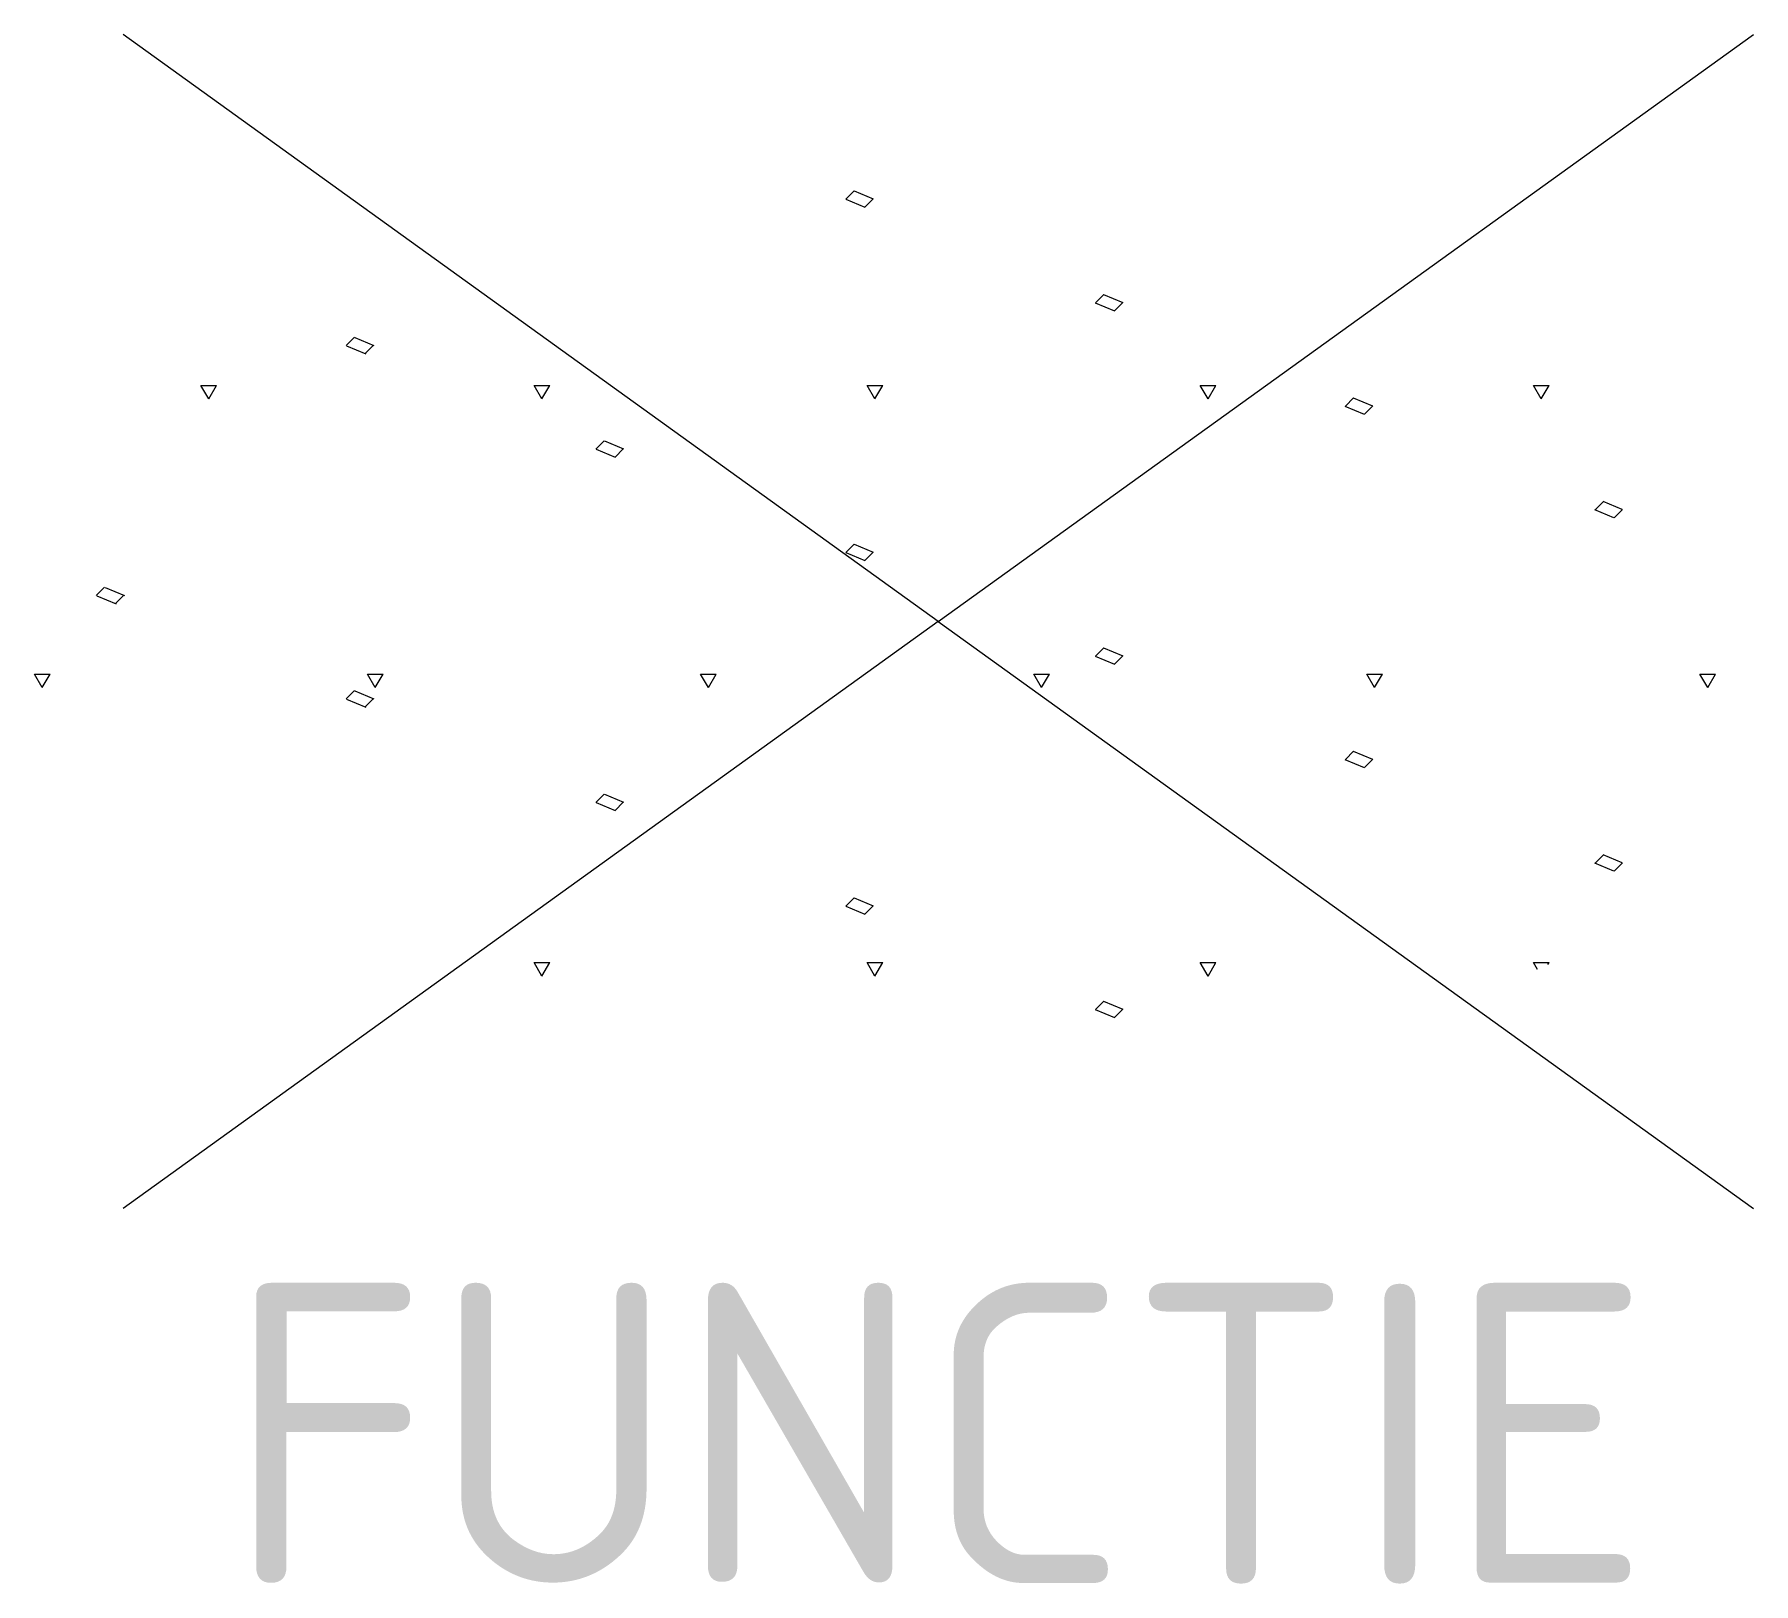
# Model space of a CAD drawing. Header units: metres. Extents: x -5.4 to 4.9, y -5.8 to 3.5.
import ezdxf
from ezdxf.enums import TextEntityAlignment as Align

# ---------------------------------------------------------------- set-up
doc = ezdxf.new("R2010")
doc.units = ezdxf.units.M
doc.styles.add('NLCS-ISO', font='NLCS-ISO.ttf')

msp = doc.modelspace()

# ---------------------------------------------------------------- linework, layer by layer
for p, q in [((0, 0), (-4.895, 3.524)), ((0, 0), (4.895, 3.524)), ((-0.556, 2.535), (-0.506, 2.585)), ((-0.506, 2.585), (-0.391, 2.537)), ((-0.556, 2.535), (-0.441, 2.487)), ((-0.441, 2.487), (-0.391, 2.537)), ((0.944, 1.914), (0.994, 1.964)), ((0.992, 1.964), (1.108, 1.916)), ((0.942, 1.914), (1.058, 1.866)), ((1.059, 1.866), (1.109, 1.916)), ((-3.556, 1.656), (-3.506, 1.706)), ((-3.554, 1.655), (-3.438, 1.607)), ((-3.504, 1.705), (-3.388, 1.657)), ((-3.441, 1.608), (-3.391, 1.658)), ((-4.38, 1.336), (-4.427, 1.417)), ((-4.427, 1.417), (-4.333, 1.417)), ((-4.38, 1.336), (-4.333, 1.417)), ((-2.38, 1.336), (-2.427, 1.417)), ((-2.427, 1.417), (-2.333, 1.417)), ((-2.38, 1.336), (-2.333, 1.417)), ((-0.38, 1.336), (-0.427, 1.417)), ((-0.427, 1.417), (-0.333, 1.417)), ((-0.38, 1.336), (-0.333, 1.417)), ((1.62, 1.336), (1.573, 1.417)), ((1.573, 1.417), (1.667, 1.417)), ((1.62, 1.336), (1.667, 1.417)), ((2.444, 1.292), (2.494, 1.342)), ((2.491, 1.343), (2.607, 1.295)), ((3.62, 1.336), (3.573, 1.417)), ((3.573, 1.417), (3.667, 1.417)), ((3.62, 1.336), (3.667, 1.417)), ((2.441, 1.293), (2.557, 1.245)), ((2.559, 1.244), (2.609, 1.294)), ((-2.056, 1.035), (-2.006, 1.085)), ((-2.055, 1.034), (-1.94, 0.987)), ((-2.005, 1.084), (-1.89, 1.037)), ((-1.941, 0.987), (-1.891, 1.037)), ((3.94, 0.672), (4.055, 0.625)), ((3.944, 0.671), (3.994, 0.721)), ((3.99, 0.722), (4.105, 0.675)), ((4.059, 0.623), (4.109, 0.673)), ((-0.556, 0.414), (-0.506, 0.464)), ((-0.556, 0.414), (-0.441, 0.366)), ((-0.506, 0.464), (-0.391, 0.416)), ((-0.441, 0.366), (-0.391, 0.416)), ((-5.056, 0.156), (-5.006, 0.206)), ((-5.053, 0.155), (-4.937, 0.107)), ((-5.003, 0.205), (-4.887, 0.157)), ((-4.941, 0.108), (-4.891, 0.158)), ((0, 0), (-4.895, -3.524)), ((0, 0), (4.895, -3.524)), ((0.944, -0.208), (0.994, -0.158)), ((0.992, -0.157), (1.108, -0.205)), ((1.059, -0.256), (1.109, -0.206)), ((0.942, -0.207), (1.058, -0.255)), ((-5.38, -0.396), (-5.427, -0.315)), ((-5.427, -0.315), (-5.333, -0.315)), ((-5.38, -0.396), (-5.333, -0.315)), ((-3.38, -0.396), (-3.427, -0.315)), ((-3.427, -0.315), (-3.333, -0.315)), ((-3.38, -0.396), (-3.333, -0.315)), ((-1.38, -0.396), (-1.427, -0.315)), ((-1.427, -0.315), (-1.333, -0.315)), ((-1.38, -0.396), (-1.333, -0.315)), ((0.62, -0.396), (0.573, -0.315)), ((0.573, -0.315), (0.667, -0.315)), ((0.62, -0.396), (0.667, -0.315)), ((2.62, -0.396), (2.573, -0.315)), ((2.573, -0.315), (2.667, -0.315)), ((2.62, -0.396), (2.667, -0.315)), ((4.62, -0.396), (4.573, -0.315)), ((4.573, -0.315), (4.667, -0.315)), ((4.62, -0.396), (4.667, -0.315)), ((-3.556, -0.465), (-3.506, -0.415)), ((-3.554, -0.466), (-3.438, -0.514)), ((-3.504, -0.416), (-3.388, -0.464)), ((-3.441, -0.513), (-3.391, -0.463)), ((2.444, -0.829), (2.494, -0.779)), ((2.491, -0.778), (2.607, -0.826)), ((2.441, -0.828), (2.557, -0.876)), ((2.559, -0.877), (2.609, -0.827)), ((-2.056, -1.086), (-2.006, -1.036)), ((-2.055, -1.087), (-1.94, -1.135)), ((-2.005, -1.037), (-1.89, -1.085)), ((-1.941, -1.134), (-1.891, -1.084)), ((3.944, -1.45), (3.994, -1.4)), ((3.99, -1.399), (4.105, -1.447)), ((3.94, -1.449), (4.055, -1.497)), ((4.059, -1.498), (4.109, -1.448)), ((-0.556, -1.708), (-0.506, -1.658)), ((-0.556, -1.708), (-0.441, -1.756)), ((-0.506, -1.658), (-0.391, -1.706)), ((-0.441, -1.756), (-0.391, -1.706)), ((-2.38, -2.129), (-2.427, -2.047)), ((-2.427, -2.047), (-2.333, -2.047)), ((-2.38, -2.129), (-2.333, -2.047)), ((-0.38, -2.129), (-0.427, -2.047)), ((-0.427, -2.047), (-0.333, -2.047)), ((-0.38, -2.129), (-0.333, -2.047)), ((1.62, -2.129), (1.573, -2.047)), ((1.573, -2.047), (1.667, -2.047)), ((1.62, -2.129), (1.667, -2.047)), ((3.597, -2.089), (3.573, -2.047)), ((3.573, -2.047), (3.667, -2.047)), ((3.66, -2.058), (3.667, -2.047)), ((0.942, -2.329), (1.058, -2.376)), ((0.944, -2.329), (0.994, -2.279)), ((0.992, -2.279), (1.108, -2.326)), ((1.059, -2.377), (1.109, -2.327))]:
    msp.add_line(p, q)

# ---------------------------------------------------------------- texts
at = {"style": 'NLCS-ISO', "flags": 1}
msp.add_attdef('FUNCTIE', text='', height=1.8, dxfattribs=at).set_placement((0, -3.975), align=Align.TOP_CENTER)

doc.saveas('drawing.dxf')
